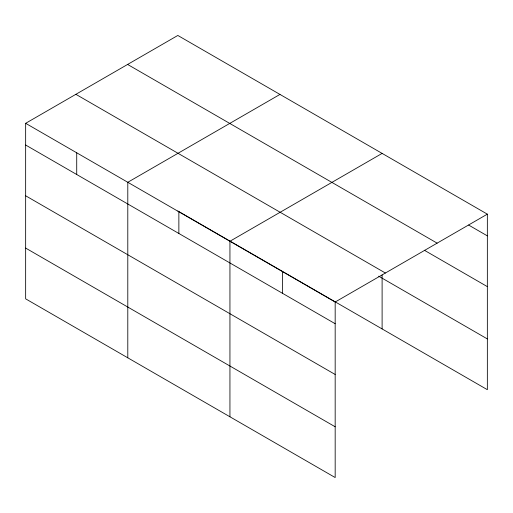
<?xml version="1.0" encoding="UTF-8"?>
<svg xmlns="http://www.w3.org/2000/svg" width="513" height="513" viewBox="0 0 513 513"><rect width="100%" height="100%" fill="white"/><g stroke="black" fill="none" stroke-linecap="round" stroke-linejoin="round"><path stroke-width="0.77" d="M335.175 374.484L335.175 302.016L25.65 123.312L25.65 298.842L335.175 477.545L335.175 374.484L25.65 195.78M331.039 299.445L487.35 389.688L487.35 214.158L177.825 35.455L25.65 123.312M279.97 94.424L127.795 182.282L127.795 357.811M382.108 153.4L229.939 241.257L229.939 416.787M335.175 302.016L487.35 214.158M468.658 225.072L487.35 235.865M127.609 64.446L437.134 243.149M424.347 250.254L487.35 286.626M75.866 94.315L385.391 273.025M378.658 276.174L487.35 338.926M177.825 210.984L228.202 240.071M228.894 240.469L330.346 299.047M25.65 145.019L335.175 323.722M25.65 248.08L335.175 426.784M382.108 275L382.108 328.929M282.56 271.634L282.56 293.34M178.864 211.766L178.864 233.473M76.719 152.797L76.719 174.503"/></g></svg>
